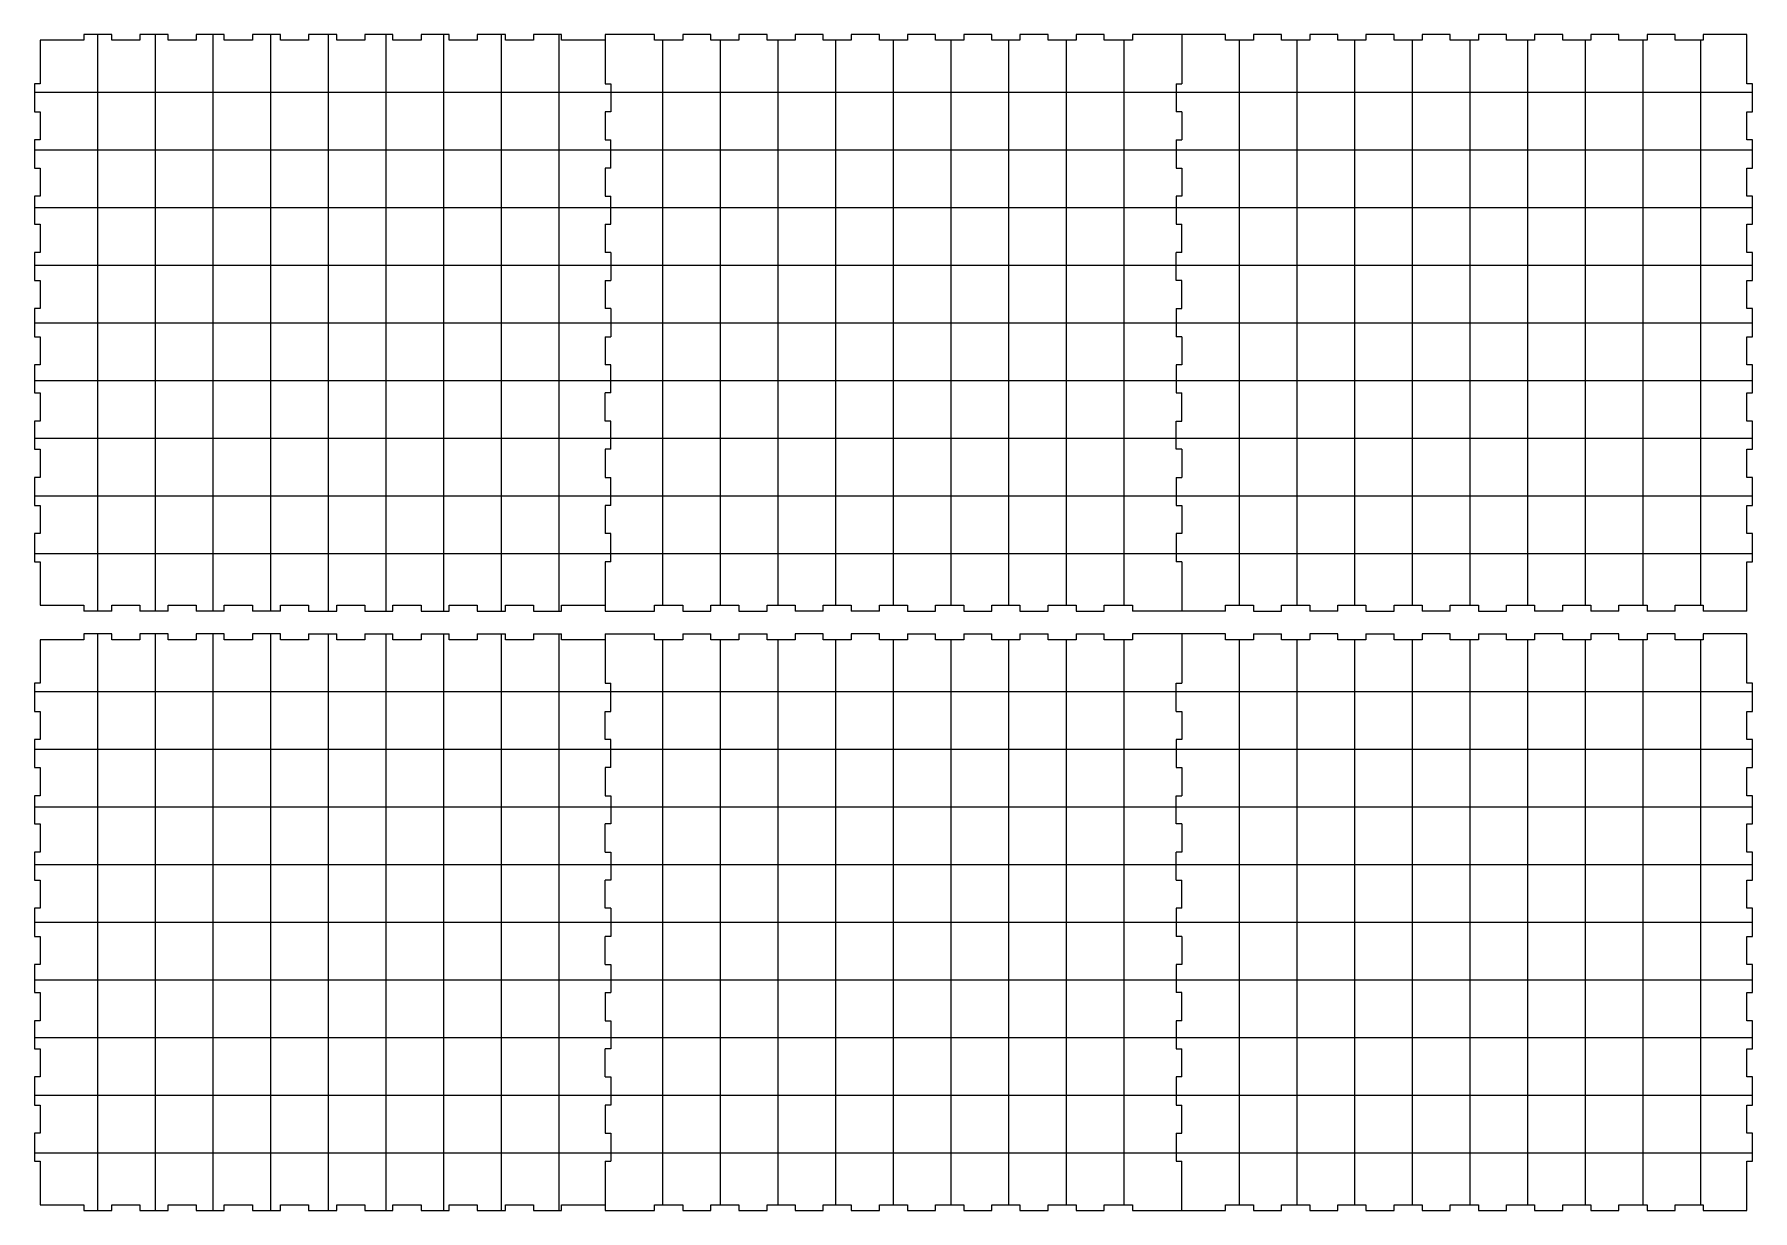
# Model space of a CAD drawing. Header units: millimetres. Extents: x 3108 to 4002, y 1413 to 2024.
import ezdxf

# ---------------------------------------------------------------- set-up
doc = ezdxf.new("R2010")
doc.units = ezdxf.units.MM
for name, color, linetype in [('back_outsideCutPath', 7, 'Continuous'), ('bottom_outsideCutPath', 7, 'Continuous'), ('front_outsideCutPath', 7, 'Continuous'), ('left_outsideCutPath', 7, 'Continuous'), ('right_outsideCutPath', 7, 'Continuous'), ('top_outsideCutPath', 7, 'Continuous')]:
    doc.layers.add(name, color=color, linetype=linetype)

msp = doc.modelspace()

# ---------------------------------------------------------------- linework, layer by layer
at = {"color": 1}
for p, q in [((3141.08, 1724.46), (3141.08, 2024.46)), ((3171.08, 1724.46), (3171.08, 2024.46)), ((3201.08, 1724.46), (3201.08, 2024.46)), ((3231.08, 1724.46), (3231.08, 2024.46)), ((3261.08, 1724.46), (3261.08, 2024.46)), ((3291.08, 1724.46), (3291.08, 2024.46)), ((3321.08, 1724.46), (3321.08, 2024.46)), ((3351.08, 1724.46), (3351.08, 2024.46)), ((3381.08, 1724.46), (3381.08, 2024.46)), ((3435.08, 1727.46), (3435.08, 2021.46)), ((3465.08, 1727.46), (3465.08, 2021.46)), ((3495.08, 1727.46), (3495.08, 2021.46)), ((3525.08, 1727.46), (3525.08, 2021.46)), ((3555.08, 1727.46), (3555.08, 2021.46)), ((3585.08, 1727.46), (3585.08, 2021.46)), ((3615.08, 1727.46), (3615.08, 2021.46)), ((3645.08, 1727.46), (3645.08, 2021.46)), ((3675.08, 1727.46), (3675.08, 2021.46)), ((3735.08, 1727.46), (3735.08, 2021.46)), ((3765.08, 1727.46), (3765.08, 2021.46)), ((3795.08, 1727.46), (3795.08, 2021.46)), ((3825.08, 1727.46), (3825.08, 2021.46)), ((3855.08, 1727.46), (3855.08, 2021.46)), ((3885.08, 1727.46), (3885.08, 2021.46)), ((3915.08, 1727.46), (3915.08, 2021.46)), ((3945.08, 1727.46), (3945.08, 2021.46)), ((3975.08, 1727.46), (3975.08, 2021.46)), ((3108.08, 1994.46), (4002.08, 1994.46)), ((3108.08, 1964.46), (4002.08, 1964.46)), ((3108.08, 1934.46), (4002.08, 1934.46)), ((3108.08, 1904.46), (4002.08, 1904.46)), ((3108.08, 1874.46), (4002.08, 1874.46)), ((3108.08, 1844.46), (4002.08, 1844.46)), ((3108.08, 1814.46), (4002.08, 1814.46)), ((3108.08, 1784.46), (4002.08, 1784.46)), ((3108.08, 1754.46), (4002.08, 1754.46)), ((3141.08, 1412.56), (3141.08, 1712.56)), ((3171.08, 1412.56), (3171.08, 1712.56)), ((3201.08, 1412.56), (3201.08, 1712.56)), ((3231.08, 1412.56), (3231.08, 1712.56)), ((3261.08, 1412.56), (3261.08, 1712.56)), ((3291.08, 1412.56), (3291.08, 1712.56)), ((3321.08, 1412.56), (3321.08, 1712.56)), ((3351.08, 1412.56), (3351.08, 1712.56)), ((3381.08, 1412.56), (3381.08, 1712.56)), ((3435.08, 1415.56), (3435.08, 1709.56)), ((3465.08, 1415.56), (3465.08, 1709.56)), ((3495.08, 1415.56), (3495.08, 1709.56)), ((3525.08, 1415.56), (3525.08, 1709.56)), ((3555.08, 1415.56), (3555.08, 1709.56)), ((3585.08, 1415.56), (3585.08, 1709.56)), ((3615.08, 1415.56), (3615.08, 1709.56)), ((3645.08, 1415.56), (3645.08, 1709.56)), ((3675.08, 1415.56), (3675.08, 1709.56)), ((3735.08, 1415.56), (3735.08, 1709.56)), ((3765.08, 1415.56), (3765.08, 1709.56)), ((3795.08, 1415.56), (3795.08, 1709.56)), ((3825.08, 1415.56), (3825.08, 1709.56)), ((3855.08, 1415.56), (3855.08, 1709.56)), ((3885.08, 1415.56), (3885.08, 1709.56)), ((3915.08, 1415.56), (3915.08, 1709.56)), ((3945.08, 1415.56), (3945.08, 1709.56)), ((3975.08, 1415.56), (3975.08, 1709.56)), ((3108.08, 1682.56), (4002.08, 1682.56)), ((3108.08, 1652.56), (4002.08, 1652.56)), ((3108.08, 1622.56), (4002.08, 1622.56)), ((3108.08, 1592.56), (4002.08, 1592.56)), ((3108.08, 1562.56), (4002.08, 1562.56)), ((3108.08, 1532.56), (4002.08, 1532.56)), ((3108.08, 1502.56), (4002.08, 1502.56)), ((3108.08, 1472.56), (4002.08, 1472.56)), ((3108.08, 1442.56), (4002.08, 1442.56))]:
    msp.add_line(p, q, dxfattribs=at)
at = {"layer": 'back_outsideCutPath'}
for p, q in [((3430.77, 2024.46), (3405.08, 2024.46)), ((3405.08, 2024.46), (3405.08, 1998.77)), ((3430.77, 2021.46), (3430.77, 2024.46)), ((3445.39, 2021.46), (3430.77, 2021.46)), ((3460.02, 2024.46), (3445.39, 2024.46)), ((3445.39, 2024.46), (3445.39, 2021.46)), ((3460.02, 2021.46), (3460.02, 2024.46)), ((3474.64, 2021.46), (3460.02, 2021.46)), ((3489.27, 2024.46), (3474.64, 2024.46)), ((3474.64, 2024.46), (3474.64, 2021.46)), ((3489.27, 2021.46), (3489.27, 2024.46)), ((3503.89, 2021.46), (3489.27, 2021.46)), ((3518.52, 2024.46), (3503.89, 2024.46)), ((3503.89, 2024.46), (3503.89, 2021.46)), ((3518.52, 2021.46), (3518.52, 2024.46)), ((3533.14, 2021.46), (3518.52, 2021.46)), ((3547.77, 2024.46), (3533.14, 2024.46)), ((3533.14, 2024.46), (3533.14, 2021.46)), ((3547.77, 2021.46), (3547.77, 2024.46)), ((3562.39, 2021.46), (3547.77, 2021.46)), ((3577.02, 2024.46), (3562.39, 2024.46)), ((3562.39, 2024.46), (3562.39, 2021.46)), ((3577.02, 2021.46), (3577.02, 2024.46)), ((3591.64, 2021.46), (3577.02, 2021.46)), ((3606.27, 2024.46), (3591.64, 2024.46)), ((3591.64, 2024.46), (3591.64, 2021.46)), ((3606.27, 2021.46), (3606.27, 2024.46)), ((3620.89, 2021.46), (3606.27, 2021.46)), ((3635.52, 2024.46), (3620.89, 2024.46)), ((3620.89, 2024.46), (3620.89, 2021.46)), ((3635.52, 2021.46), (3635.52, 2024.46)), ((3650.14, 2021.46), (3635.52, 2021.46)), ((3664.77, 2024.46), (3650.14, 2024.46)), ((3650.14, 2024.46), (3650.14, 2021.46)), ((3664.77, 2021.46), (3664.77, 2024.46)), ((3679.39, 2021.46), (3664.77, 2021.46)), ((3727.77, 2024.46), (3679.39, 2024.46)), ((3679.39, 2024.46), (3679.39, 2021.46)), ((3405.08, 1998.77), (3408.08, 1998.77)), ((3408.08, 1998.77), (3408.08, 1984.15)), ((3702.08, 1998.77), (3705.08, 1998.77)), ((3408.08, 1984.15), (3405.08, 1984.15)), ((3405.08, 1984.15), (3405.08, 1969.52)), ((3705.08, 1984.15), (3702.08, 1984.15)), ((3405.08, 1969.52), (3408.08, 1969.52)), ((3702.08, 1969.52), (3705.08, 1969.52)), ((3408.08, 1954.9), (3405.08, 1954.9)), ((3405.08, 1954.9), (3405.08, 1940.27)), ((3405.08, 1940.27), (3408.08, 1940.27)), ((3405.08, 1925.65), (3405.08, 1911.02)), ((3705.08, 1911.02), (3705.08, 1925.65)), ((3408.08, 1911.02), (3408.08, 1896.4)), ((3702.08, 1896.4), (3702.08, 1911.02)), ((3405.08, 1896.4), (3405.08, 1881.77)), ((3705.08, 1896.4), (3702.08, 1896.4)), ((3705.08, 1881.77), (3705.08, 1896.4)), ((3408.08, 1881.77), (3408.08, 1867.15)), ((3702.08, 1881.77), (3705.08, 1881.77)), ((3405.08, 1867.15), (3405.08, 1852.52)), ((3705.08, 1867.15), (3702.08, 1867.15)), ((3408.08, 1837.9), (3405.08, 1837.9)), ((3705.08, 1823.27), (3705.08, 1837.9)), ((3702.08, 1808.65), (3702.08, 1823.27)), ((3702.08, 1823.27), (3705.08, 1823.27)), ((3408.08, 1808.65), (3405.08, 1808.65)), ((3405.08, 1808.65), (3405.08, 1794.02)), ((3705.08, 1808.65), (3702.08, 1808.65)), ((3405.08, 1794.02), (3408.08, 1794.02)), ((3702.08, 1794.02), (3705.08, 1794.02)), ((3408.08, 1779.4), (3405.08, 1779.4)), ((3405.08, 1779.4), (3405.08, 1764.77)), ((3408.08, 1750.15), (3405.08, 1750.15)), ((3705.08, 1750.15), (3702.08, 1750.15)), ((3430.77, 1727.46), (3445.39, 1727.46)), ((3460.02, 1727.46), (3474.64, 1727.46)), ((3489.27, 1727.46), (3503.89, 1727.46)), ((3518.52, 1727.46), (3533.14, 1727.46)), ((3547.77, 1727.46), (3562.39, 1727.46)), ((3577.02, 1727.46), (3591.64, 1727.46)), ((3606.27, 1727.46), (3620.89, 1727.46)), ((3635.52, 1727.46), (3650.14, 1727.46)), ((3664.77, 1727.46), (3679.39, 1727.46)), ((3405.08, 1724.46), (3430.77, 1724.46)), ((3445.39, 1724.46), (3460.02, 1724.46)), ((3474.64, 1724.46), (3489.27, 1724.46)), ((3562.39, 1724.46), (3577.02, 1724.46)), ((3591.64, 1724.46), (3606.27, 1724.46)), ((3620.89, 1724.46), (3635.52, 1724.46)), ((3650.14, 1724.46), (3664.77, 1724.46)), ((3405.08, 1712.56), (3430.77, 1712.56)), ((3445.39, 1712.56), (3460.02, 1712.56)), ((3474.64, 1712.56), (3489.27, 1712.56)), ((3562.39, 1712.56), (3577.02, 1712.56)), ((3591.64, 1712.56), (3606.27, 1712.56)), ((3620.89, 1712.56), (3635.52, 1712.56)), ((3650.14, 1712.56), (3664.77, 1712.56))]:
    msp.add_line(p, q, dxfattribs=at)
at = {"layer": 'bottom_outsideCutPath'}
for p, q in [((3133.77, 2021.46), (3111.08, 2021.46)), ((3111.08, 2021.46), (3111.08, 1998.77)), ((3148.39, 2024.46), (3133.77, 2024.46)), ((3133.77, 2024.46), (3133.77, 2021.46)), ((3148.39, 2021.46), (3148.39, 2024.46)), ((3163.02, 2021.46), (3148.39, 2021.46)), ((3177.64, 2024.46), (3163.02, 2024.46)), ((3163.02, 2024.46), (3163.02, 2021.46)), ((3177.64, 2021.46), (3177.64, 2024.46)), ((3192.27, 2021.46), (3177.64, 2021.46)), ((3206.89, 2024.46), (3192.27, 2024.46)), ((3192.27, 2024.46), (3192.27, 2021.46)), ((3206.89, 2021.46), (3206.89, 2024.46)), ((3221.52, 2021.46), (3206.89, 2021.46)), ((3236.14, 2024.46), (3221.52, 2024.46)), ((3221.52, 2024.46), (3221.52, 2021.46)), ((3236.14, 2021.46), (3236.14, 2024.46)), ((3250.77, 2021.46), (3236.14, 2021.46)), ((3265.39, 2024.46), (3250.77, 2024.46)), ((3250.77, 2024.46), (3250.77, 2021.46)), ((3265.39, 2021.46), (3265.39, 2024.46)), ((3280.02, 2021.46), (3265.39, 2021.46)), ((3294.64, 2024.46), (3280.02, 2024.46)), ((3280.02, 2024.46), (3280.02, 2021.46)), ((3294.64, 2021.46), (3294.64, 2024.46)), ((3309.27, 2021.46), (3294.64, 2021.46)), ((3323.89, 2024.46), (3309.27, 2024.46)), ((3309.27, 2024.46), (3309.27, 2021.46)), ((3323.89, 2021.46), (3323.89, 2024.46)), ((3338.52, 2021.46), (3323.89, 2021.46)), ((3353.14, 2024.46), (3338.52, 2024.46)), ((3338.52, 2024.46), (3338.52, 2021.46)), ((3353.14, 2021.46), (3353.14, 2024.46)), ((3367.77, 2021.46), (3353.14, 2021.46)), ((3382.39, 2024.46), (3367.77, 2024.46)), ((3367.77, 2024.46), (3367.77, 2021.46)), ((3382.39, 2021.46), (3382.39, 2024.46)), ((3405.08, 2021.46), (3382.39, 2021.46)), ((3111.08, 1998.77), (3108.08, 1998.77)), ((3108.08, 1998.77), (3108.08, 1984.15)), ((3108.08, 1984.15), (3111.08, 1984.15)), ((3111.08, 1984.15), (3111.08, 1969.52)), ((3111.08, 1969.52), (3108.08, 1969.52)), ((3108.08, 1969.52), (3108.08, 1954.9)), ((3408.08, 1954.9), (3408.08, 1969.52)), ((3108.08, 1954.9), (3111.08, 1954.9)), ((3111.08, 1954.9), (3111.08, 1940.27)), ((3111.08, 1940.27), (3108.08, 1940.27)), ((3108.08, 1940.27), (3108.08, 1925.65)), ((3408.08, 1925.65), (3408.08, 1940.27)), ((3108.08, 1925.65), (3111.08, 1925.65)), ((3111.08, 1925.65), (3111.08, 1911.02)), ((3405.08, 1925.65), (3408.08, 1925.65)), ((3111.08, 1911.02), (3108.08, 1911.02)), ((3108.08, 1911.02), (3108.08, 1896.4)), ((3408.08, 1911.02), (3405.08, 1911.02)), ((3108.08, 1896.4), (3111.08, 1896.4)), ((3111.08, 1896.4), (3111.08, 1881.77)), ((3405.08, 1896.4), (3408.08, 1896.4)), ((3111.08, 1881.77), (3108.08, 1881.77)), ((3108.08, 1881.77), (3108.08, 1867.15)), ((3408.08, 1881.77), (3405.08, 1881.77)), ((3108.08, 1867.15), (3111.08, 1867.15)), ((3111.08, 1867.15), (3111.08, 1852.52)), ((3405.08, 1867.15), (3408.08, 1867.15)), ((3111.08, 1852.52), (3108.08, 1852.52)), ((3108.08, 1852.52), (3108.08, 1837.9)), ((3408.08, 1852.52), (3405.08, 1852.52)), ((3408.08, 1837.9), (3408.08, 1852.52)), ((3108.08, 1837.9), (3111.08, 1837.9)), ((3111.08, 1837.9), (3111.08, 1823.27)), ((3405.08, 1823.27), (3405.08, 1837.9)), ((3111.08, 1823.27), (3108.08, 1823.27)), ((3108.08, 1823.27), (3108.08, 1808.65)), ((3408.08, 1823.27), (3405.08, 1823.27)), ((3408.08, 1808.65), (3408.08, 1823.27)), ((3108.08, 1808.65), (3111.08, 1808.65)), ((3111.08, 1808.65), (3111.08, 1794.02)), ((3111.08, 1794.02), (3108.08, 1794.02)), ((3108.08, 1794.02), (3108.08, 1779.4)), ((3408.08, 1779.4), (3408.08, 1794.02)), ((3108.08, 1779.4), (3111.08, 1779.4)), ((3111.08, 1779.4), (3111.08, 1764.77)), ((3111.08, 1764.77), (3108.08, 1764.77)), ((3108.08, 1764.77), (3108.08, 1750.15)), ((3408.08, 1764.77), (3405.08, 1764.77)), ((3408.08, 1750.15), (3408.08, 1764.77)), ((3108.08, 1750.15), (3111.08, 1750.15)), ((3111.08, 1750.15), (3111.08, 1727.46)), ((3111.08, 1727.46), (3133.77, 1727.46)), ((3148.39, 1727.46), (3163.02, 1727.46)), ((3177.64, 1727.46), (3192.27, 1727.46)), ((3206.89, 1727.46), (3221.52, 1727.46)), ((3236.14, 1727.46), (3250.77, 1727.46)), ((3265.39, 1727.46), (3280.02, 1727.46)), ((3294.64, 1727.46), (3309.27, 1727.46)), ((3323.89, 1727.46), (3338.52, 1727.46)), ((3353.14, 1727.46), (3367.77, 1727.46)), ((3382.39, 1727.46), (3405.08, 1727.46)), ((3250.77, 1724.46), (3265.39, 1724.46)), ((3280.02, 1724.46), (3294.64, 1724.46)), ((3309.27, 1724.46), (3323.89, 1724.46)), ((3338.52, 1724.46), (3353.14, 1724.46)), ((3367.77, 1724.46), (3382.39, 1724.46)), ((3250.77, 1712.56), (3265.39, 1712.56)), ((3280.02, 1712.56), (3294.64, 1712.56)), ((3309.27, 1712.56), (3323.89, 1712.56)), ((3338.52, 1712.56), (3353.14, 1712.56)), ((3367.77, 1712.56), (3382.39, 1712.56))]:
    msp.add_line(p, q, dxfattribs=at)
at = {"layer": 'front_outsideCutPath'}
for p, q in [((3405.08, 1750.15), (3405.08, 1724.46)), ((3430.77, 1724.46), (3430.77, 1727.46)), ((3445.39, 1727.46), (3445.39, 1724.46)), ((3460.02, 1724.46), (3460.02, 1727.46)), ((3474.64, 1727.46), (3474.64, 1724.46)), ((3489.27, 1724.46), (3489.27, 1727.46)), ((3503.89, 1727.46), (3503.89, 1724.46)), ((3518.52, 1724.46), (3518.52, 1727.46)), ((3533.14, 1727.46), (3533.14, 1724.46)), ((3547.77, 1724.46), (3547.77, 1727.46)), ((3562.39, 1727.46), (3562.39, 1724.46)), ((3577.02, 1724.46), (3577.02, 1727.46)), ((3591.64, 1727.46), (3591.64, 1724.46)), ((3606.27, 1724.46), (3606.27, 1727.46)), ((3620.89, 1727.46), (3620.89, 1724.46)), ((3635.52, 1724.46), (3635.52, 1727.46)), ((3650.14, 1727.46), (3650.14, 1724.46)), ((3664.77, 1724.46), (3664.77, 1727.46)), ((3679.39, 1727.46), (3679.39, 1724.46)), ((3518.52, 1724.46), (3503.89, 1724.46)), ((3547.77, 1724.46), (3533.14, 1724.46)), ((3727.77, 1724.46), (3679.39, 1724.46)), ((3405.08, 1712.56), (3405.08, 1686.87)), ((3430.77, 1709.56), (3430.77, 1712.56)), ((3445.39, 1709.56), (3430.77, 1709.56)), ((3445.39, 1712.56), (3445.39, 1709.56)), ((3460.02, 1709.56), (3460.02, 1712.56)), ((3474.64, 1709.56), (3460.02, 1709.56)), ((3474.64, 1712.56), (3474.64, 1709.56)), ((3489.27, 1709.56), (3489.27, 1712.56)), ((3503.89, 1709.56), (3489.27, 1709.56)), ((3518.52, 1712.56), (3503.89, 1712.56)), ((3503.89, 1712.56), (3503.89, 1709.56)), ((3518.52, 1709.56), (3518.52, 1712.56)), ((3533.14, 1709.56), (3518.52, 1709.56)), ((3547.77, 1712.56), (3533.14, 1712.56)), ((3533.14, 1712.56), (3533.14, 1709.56)), ((3547.77, 1709.56), (3547.77, 1712.56)), ((3562.39, 1709.56), (3547.77, 1709.56)), ((3562.39, 1712.56), (3562.39, 1709.56)), ((3577.02, 1709.56), (3577.02, 1712.56)), ((3591.64, 1709.56), (3577.02, 1709.56)), ((3591.64, 1712.56), (3591.64, 1709.56)), ((3606.27, 1709.56), (3606.27, 1712.56)), ((3620.89, 1709.56), (3606.27, 1709.56)), ((3620.89, 1712.56), (3620.89, 1709.56)), ((3635.52, 1709.56), (3635.52, 1712.56)), ((3650.14, 1709.56), (3635.52, 1709.56)), ((3650.14, 1712.56), (3650.14, 1709.56)), ((3664.77, 1709.56), (3664.77, 1712.56)), ((3679.39, 1709.56), (3664.77, 1709.56)), ((3727.77, 1712.56), (3679.39, 1712.56)), ((3679.39, 1712.56), (3679.39, 1709.56)), ((3405.08, 1686.87), (3408.08, 1686.87)), ((3702.08, 1672.25), (3702.08, 1686.87)), ((3702.08, 1686.87), (3705.08, 1686.87)), ((3408.08, 1643), (3405.08, 1643)), ((3405.08, 1643), (3405.08, 1628.37)), ((3405.08, 1628.37), (3408.08, 1628.37)), ((3408.08, 1628.37), (3408.08, 1613.75)), ((3702.08, 1613.75), (3702.08, 1628.37)), ((3702.08, 1628.37), (3705.08, 1628.37)), ((3408.08, 1613.75), (3405.08, 1613.75)), ((3705.08, 1613.75), (3702.08, 1613.75)), ((3405.08, 1599.12), (3408.08, 1599.12)), ((3408.08, 1599.12), (3408.08, 1584.5)), ((3702.08, 1584.5), (3702.08, 1599.12)), ((3408.08, 1584.5), (3405.08, 1584.5)), ((3705.08, 1569.87), (3705.08, 1584.5)), ((3408.08, 1569.87), (3408.08, 1555.25)), ((3408.08, 1555.25), (3405.08, 1555.25)), ((3705.08, 1555.25), (3702.08, 1555.25)), ((3405.08, 1540.62), (3408.08, 1540.62)), ((3408.08, 1540.62), (3408.08, 1526)), ((3405.08, 1526), (3405.08, 1511.37)), ((3705.08, 1526), (3702.08, 1526)), ((3705.08, 1511.37), (3705.08, 1526)), ((3405.08, 1511.37), (3408.08, 1511.37)), ((3408.08, 1511.37), (3408.08, 1496.75)), ((3408.08, 1496.75), (3405.08, 1496.75)), ((3705.08, 1482.12), (3705.08, 1496.75)), ((3405.08, 1482.12), (3408.08, 1482.12)), ((3408.08, 1482.12), (3408.08, 1467.5)), ((3408.08, 1467.5), (3405.08, 1467.5)), ((3405.08, 1467.5), (3405.08, 1452.87)), ((3705.08, 1452.87), (3705.08, 1467.5)), ((3405.08, 1452.87), (3408.08, 1452.87)), ((3408.08, 1452.87), (3408.08, 1438.25)), ((3702.08, 1452.87), (3705.08, 1452.87)), ((3405.08, 1438.25), (3405.08, 1412.56)), ((3705.08, 1412.56), (3705.08, 1438.25)), ((3405.08, 1412.56), (3430.77, 1412.56)), ((3430.77, 1412.56), (3430.77, 1415.56)), ((3430.77, 1415.56), (3445.39, 1415.56)), ((3445.39, 1415.56), (3445.39, 1412.56)), ((3445.39, 1412.56), (3460.02, 1412.56)), ((3460.02, 1412.56), (3460.02, 1415.56)), ((3460.02, 1415.56), (3474.64, 1415.56)), ((3474.64, 1415.56), (3474.64, 1412.56)), ((3474.64, 1412.56), (3489.27, 1412.56)), ((3489.27, 1412.56), (3489.27, 1415.56)), ((3489.27, 1415.56), (3503.89, 1415.56)), ((3503.89, 1415.56), (3503.89, 1412.56)), ((3503.89, 1412.56), (3518.52, 1412.56)), ((3518.52, 1412.56), (3518.52, 1415.56)), ((3518.52, 1415.56), (3533.14, 1415.56)), ((3533.14, 1415.56), (3533.14, 1412.56)), ((3533.14, 1412.56), (3547.77, 1412.56)), ((3547.77, 1412.56), (3547.77, 1415.56)), ((3547.77, 1415.56), (3562.39, 1415.56)), ((3562.39, 1415.56), (3562.39, 1412.56)), ((3562.39, 1412.56), (3577.02, 1412.56)), ((3577.02, 1412.56), (3577.02, 1415.56)), ((3577.02, 1415.56), (3591.64, 1415.56)), ((3591.64, 1415.56), (3591.64, 1412.56)), ((3591.64, 1412.56), (3606.27, 1412.56)), ((3606.27, 1412.56), (3606.27, 1415.56)), ((3606.27, 1415.56), (3620.89, 1415.56)), ((3620.89, 1415.56), (3620.89, 1412.56)), ((3620.89, 1412.56), (3635.52, 1412.56)), ((3635.52, 1412.56), (3635.52, 1415.56)), ((3635.52, 1415.56), (3650.14, 1415.56)), ((3650.14, 1415.56), (3650.14, 1412.56)), ((3650.14, 1412.56), (3664.77, 1412.56)), ((3664.77, 1412.56), (3664.77, 1415.56)), ((3664.77, 1415.56), (3679.39, 1415.56)), ((3679.39, 1415.56), (3679.39, 1412.56)), ((3679.39, 1412.56), (3727.77, 1412.56))]:
    msp.add_line(p, q, dxfattribs=at)
at = {"layer": 'left_outsideCutPath'}
for p, q in [((3705.08, 1750.15), (3705.08, 1724.46)), ((3999.08, 1724.46), (3999.08, 1750.15)), ((3727.77, 1724.46), (3727.77, 1727.46)), ((3742.39, 1727.46), (3742.39, 1724.46)), ((3757.02, 1724.46), (3757.02, 1727.46)), ((3771.64, 1727.46), (3771.64, 1724.46)), ((3786.27, 1724.46), (3786.27, 1727.46)), ((3800.89, 1727.46), (3800.89, 1724.46)), ((3815.52, 1724.46), (3815.52, 1727.46)), ((3830.14, 1727.46), (3830.14, 1724.46)), ((3844.77, 1724.46), (3844.77, 1727.46)), ((3859.39, 1727.46), (3859.39, 1724.46)), ((3874.02, 1724.46), (3874.02, 1727.46)), ((3888.64, 1727.46), (3888.64, 1724.46)), ((3903.27, 1724.46), (3903.27, 1727.46)), ((3917.89, 1727.46), (3917.89, 1724.46)), ((3932.52, 1724.46), (3932.52, 1727.46)), ((3947.14, 1727.46), (3947.14, 1724.46)), ((3961.77, 1724.46), (3961.77, 1727.46)), ((3976.39, 1727.46), (3976.39, 1724.46)), ((3786.27, 1724.46), (3771.64, 1724.46)), ((3844.77, 1724.46), (3830.14, 1724.46)), ((3903.27, 1724.46), (3888.64, 1724.46)), ((3932.52, 1724.46), (3917.89, 1724.46)), ((3961.77, 1724.46), (3947.14, 1724.46)), ((3999.08, 1724.46), (3976.39, 1724.46)), ((3705.08, 1712.56), (3705.08, 1686.87)), ((3727.77, 1709.56), (3727.77, 1712.56)), ((3742.39, 1709.56), (3727.77, 1709.56)), ((3742.39, 1712.56), (3742.39, 1709.56)), ((3757.02, 1709.56), (3757.02, 1712.56)), ((3771.64, 1709.56), (3757.02, 1709.56)), ((3786.27, 1712.56), (3771.64, 1712.56)), ((3771.64, 1712.56), (3771.64, 1709.56)), ((3786.27, 1709.56), (3786.27, 1712.56)), ((3800.89, 1709.56), (3786.27, 1709.56)), ((3800.89, 1712.56), (3800.89, 1709.56)), ((3815.52, 1709.56), (3815.52, 1712.56)), ((3830.14, 1709.56), (3815.52, 1709.56)), ((3844.77, 1712.56), (3830.14, 1712.56)), ((3830.14, 1712.56), (3830.14, 1709.56)), ((3844.77, 1709.56), (3844.77, 1712.56)), ((3859.39, 1709.56), (3844.77, 1709.56)), ((3859.39, 1712.56), (3859.39, 1709.56)), ((3874.02, 1709.56), (3874.02, 1712.56)), ((3888.64, 1709.56), (3874.02, 1709.56)), ((3903.27, 1712.56), (3888.64, 1712.56)), ((3888.64, 1712.56), (3888.64, 1709.56)), ((3903.27, 1709.56), (3903.27, 1712.56)), ((3917.89, 1709.56), (3903.27, 1709.56)), ((3932.52, 1712.56), (3917.89, 1712.56)), ((3917.89, 1712.56), (3917.89, 1709.56)), ((3932.52, 1709.56), (3932.52, 1712.56)), ((3947.14, 1709.56), (3932.52, 1709.56)), ((3961.77, 1712.56), (3947.14, 1712.56)), ((3947.14, 1712.56), (3947.14, 1709.56)), ((3961.77, 1709.56), (3961.77, 1712.56)), ((3976.39, 1709.56), (3961.77, 1709.56)), ((3999.08, 1712.56), (3976.39, 1712.56)), ((3976.39, 1712.56), (3976.39, 1709.56)), ((3999.08, 1686.87), (3999.08, 1712.56)), ((4002.08, 1686.87), (3999.08, 1686.87)), ((4002.08, 1672.25), (4002.08, 1686.87)), ((3702.08, 1672.25), (3705.08, 1672.25)), ((3705.08, 1672.25), (3705.08, 1657.62)), ((3999.08, 1657.62), (3999.08, 1672.25)), ((3999.08, 1672.25), (4002.08, 1672.25)), ((3705.08, 1657.62), (3702.08, 1657.62)), ((3702.08, 1657.62), (3702.08, 1643)), ((4002.08, 1657.62), (3999.08, 1657.62)), ((4002.08, 1643), (4002.08, 1657.62)), ((3702.08, 1643), (3705.08, 1643)), ((3705.08, 1643), (3705.08, 1628.37)), ((3999.08, 1628.37), (3999.08, 1643)), ((3999.08, 1643), (4002.08, 1643)), ((4002.08, 1628.37), (3999.08, 1628.37)), ((4002.08, 1613.75), (4002.08, 1628.37)), ((3705.08, 1613.75), (3705.08, 1599.12)), ((3999.08, 1599.12), (3999.08, 1613.75)), ((3999.08, 1613.75), (4002.08, 1613.75)), ((3705.08, 1599.12), (3702.08, 1599.12)), ((4002.08, 1599.12), (3999.08, 1599.12)), ((4002.08, 1584.5), (4002.08, 1599.12)), ((3702.08, 1584.5), (3705.08, 1584.5)), ((3999.08, 1569.87), (3999.08, 1584.5)), ((3999.08, 1584.5), (4002.08, 1584.5)), ((3705.08, 1569.87), (3702.08, 1569.87)), ((3702.08, 1569.87), (3702.08, 1555.25)), ((4002.08, 1569.87), (3999.08, 1569.87)), ((4002.08, 1555.25), (4002.08, 1569.87)), ((3705.08, 1555.25), (3705.08, 1540.62)), ((3999.08, 1540.62), (3999.08, 1555.25)), ((3999.08, 1555.25), (4002.08, 1555.25)), ((3705.08, 1540.62), (3702.08, 1540.62)), ((3702.08, 1540.62), (3702.08, 1526)), ((4002.08, 1540.62), (3999.08, 1540.62)), ((4002.08, 1526), (4002.08, 1540.62)), ((3999.08, 1511.37), (3999.08, 1526)), ((3999.08, 1526), (4002.08, 1526)), ((3705.08, 1511.37), (3702.08, 1511.37)), ((3702.08, 1511.37), (3702.08, 1496.75)), ((4002.08, 1511.37), (3999.08, 1511.37)), ((4002.08, 1496.75), (4002.08, 1511.37)), ((3702.08, 1496.75), (3705.08, 1496.75)), ((3999.08, 1482.12), (3999.08, 1496.75)), ((3999.08, 1496.75), (4002.08, 1496.75)), ((3705.08, 1482.12), (3702.08, 1482.12)), ((3702.08, 1482.12), (3702.08, 1467.5)), ((4002.08, 1482.12), (3999.08, 1482.12)), ((4002.08, 1467.5), (4002.08, 1482.12)), ((3702.08, 1467.5), (3705.08, 1467.5)), ((3999.08, 1452.87), (3999.08, 1467.5)), ((3999.08, 1467.5), (4002.08, 1467.5)), ((3702.08, 1452.87), (3702.08, 1438.25)), ((4002.08, 1452.87), (3999.08, 1452.87)), ((4002.08, 1438.25), (4002.08, 1452.87)), ((3702.08, 1438.25), (3705.08, 1438.25)), ((3999.08, 1412.56), (3999.08, 1438.25)), ((3999.08, 1438.25), (4002.08, 1438.25)), ((3727.77, 1412.56), (3727.77, 1415.56)), ((3727.77, 1415.56), (3742.39, 1415.56)), ((3742.39, 1415.56), (3742.39, 1412.56)), ((3742.39, 1412.56), (3757.02, 1412.56)), ((3757.02, 1412.56), (3757.02, 1415.56)), ((3757.02, 1415.56), (3771.64, 1415.56)), ((3771.64, 1415.56), (3771.64, 1412.56)), ((3771.64, 1412.56), (3786.27, 1412.56)), ((3786.27, 1412.56), (3786.27, 1415.56)), ((3786.27, 1415.56), (3800.89, 1415.56)), ((3800.89, 1415.56), (3800.89, 1412.56)), ((3800.89, 1412.56), (3815.52, 1412.56)), ((3815.52, 1412.56), (3815.52, 1415.56)), ((3815.52, 1415.56), (3830.14, 1415.56)), ((3830.14, 1415.56), (3830.14, 1412.56)), ((3830.14, 1412.56), (3844.77, 1412.56)), ((3844.77, 1412.56), (3844.77, 1415.56)), ((3844.77, 1415.56), (3859.39, 1415.56)), ((3859.39, 1415.56), (3859.39, 1412.56)), ((3859.39, 1412.56), (3874.02, 1412.56)), ((3874.02, 1412.56), (3874.02, 1415.56)), ((3874.02, 1415.56), (3888.64, 1415.56)), ((3888.64, 1415.56), (3888.64, 1412.56)), ((3888.64, 1412.56), (3903.27, 1412.56)), ((3903.27, 1412.56), (3903.27, 1415.56)), ((3903.27, 1415.56), (3917.89, 1415.56)), ((3917.89, 1415.56), (3917.89, 1412.56)), ((3917.89, 1412.56), (3932.52, 1412.56)), ((3932.52, 1412.56), (3932.52, 1415.56)), ((3932.52, 1415.56), (3947.14, 1415.56)), ((3947.14, 1415.56), (3947.14, 1412.56)), ((3947.14, 1412.56), (3961.77, 1412.56)), ((3961.77, 1412.56), (3961.77, 1415.56)), ((3961.77, 1415.56), (3976.39, 1415.56)), ((3976.39, 1415.56), (3976.39, 1412.56)), ((3976.39, 1412.56), (3999.08, 1412.56))]:
    msp.add_line(p, q, dxfattribs=at)
at = {"layer": 'right_outsideCutPath'}
for p, q in [((3705.08, 2024.46), (3705.08, 1998.77)), ((3727.77, 2021.46), (3727.77, 2024.46)), ((3742.39, 2021.46), (3727.77, 2021.46)), ((3757.02, 2024.46), (3742.39, 2024.46)), ((3742.39, 2024.46), (3742.39, 2021.46)), ((3757.02, 2021.46), (3757.02, 2024.46)), ((3771.64, 2021.46), (3757.02, 2021.46)), ((3786.27, 2024.46), (3771.64, 2024.46)), ((3771.64, 2024.46), (3771.64, 2021.46)), ((3786.27, 2021.46), (3786.27, 2024.46)), ((3800.89, 2021.46), (3786.27, 2021.46)), ((3815.52, 2024.46), (3800.89, 2024.46)), ((3800.89, 2024.46), (3800.89, 2021.46)), ((3815.52, 2021.46), (3815.52, 2024.46)), ((3830.14, 2021.46), (3815.52, 2021.46)), ((3844.77, 2024.46), (3830.14, 2024.46)), ((3830.14, 2024.46), (3830.14, 2021.46)), ((3844.77, 2021.46), (3844.77, 2024.46)), ((3859.39, 2021.46), (3844.77, 2021.46)), ((3874.02, 2024.46), (3859.39, 2024.46)), ((3859.39, 2024.46), (3859.39, 2021.46)), ((3874.02, 2021.46), (3874.02, 2024.46)), ((3888.64, 2021.46), (3874.02, 2021.46)), ((3903.27, 2024.46), (3888.64, 2024.46)), ((3888.64, 2024.46), (3888.64, 2021.46)), ((3903.27, 2021.46), (3903.27, 2024.46)), ((3917.89, 2021.46), (3903.27, 2021.46)), ((3932.52, 2024.46), (3917.89, 2024.46)), ((3917.89, 2024.46), (3917.89, 2021.46)), ((3932.52, 2021.46), (3932.52, 2024.46)), ((3947.14, 2021.46), (3932.52, 2021.46)), ((3961.77, 2024.46), (3947.14, 2024.46)), ((3947.14, 2024.46), (3947.14, 2021.46)), ((3961.77, 2021.46), (3961.77, 2024.46)), ((3976.39, 2021.46), (3961.77, 2021.46)), ((3999.08, 2024.46), (3976.39, 2024.46)), ((3976.39, 2024.46), (3976.39, 2021.46)), ((3999.08, 1998.77), (3999.08, 2024.46)), ((3702.08, 1998.77), (3702.08, 1984.15)), ((4002.08, 1998.77), (3999.08, 1998.77)), ((4002.08, 1984.15), (4002.08, 1998.77)), ((3705.08, 1984.15), (3705.08, 1969.52)), ((3999.08, 1969.52), (3999.08, 1984.15)), ((3999.08, 1984.15), (4002.08, 1984.15)), ((3702.08, 1969.52), (3702.08, 1954.9)), ((4002.08, 1969.52), (3999.08, 1969.52)), ((4002.08, 1954.9), (4002.08, 1969.52)), ((3702.08, 1954.9), (3705.08, 1954.9)), ((3705.08, 1954.9), (3705.08, 1940.27)), ((3999.08, 1940.27), (3999.08, 1954.9)), ((3999.08, 1954.9), (4002.08, 1954.9)), ((3705.08, 1940.27), (3702.08, 1940.27)), ((3702.08, 1940.27), (3702.08, 1925.65)), ((4002.08, 1940.27), (3999.08, 1940.27)), ((4002.08, 1925.65), (4002.08, 1940.27)), ((3702.08, 1925.65), (3705.08, 1925.65)), ((3999.08, 1911.02), (3999.08, 1925.65)), ((3999.08, 1925.65), (4002.08, 1925.65)), ((3705.08, 1911.02), (3702.08, 1911.02)), ((4002.08, 1911.02), (3999.08, 1911.02)), ((4002.08, 1896.4), (4002.08, 1911.02)), ((3999.08, 1881.77), (3999.08, 1896.4)), ((3999.08, 1896.4), (4002.08, 1896.4)), ((3702.08, 1881.77), (3702.08, 1867.15)), ((4002.08, 1881.77), (3999.08, 1881.77)), ((4002.08, 1867.15), (4002.08, 1881.77)), ((3705.08, 1867.15), (3705.08, 1852.52)), ((3999.08, 1852.52), (3999.08, 1867.15)), ((3999.08, 1867.15), (4002.08, 1867.15)), ((3705.08, 1852.52), (3702.08, 1852.52)), ((3702.08, 1852.52), (3702.08, 1837.9)), ((4002.08, 1852.52), (3999.08, 1852.52)), ((4002.08, 1837.9), (4002.08, 1852.52)), ((3702.08, 1837.9), (3705.08, 1837.9)), ((3999.08, 1823.27), (3999.08, 1837.9)), ((3999.08, 1837.9), (4002.08, 1837.9)), ((4002.08, 1823.27), (3999.08, 1823.27)), ((4002.08, 1808.65), (4002.08, 1823.27)), ((3705.08, 1808.65), (3705.08, 1794.02)), ((3999.08, 1794.02), (3999.08, 1808.65)), ((3999.08, 1808.65), (4002.08, 1808.65)), ((3702.08, 1794.02), (3702.08, 1779.4)), ((4002.08, 1794.02), (3999.08, 1794.02)), ((4002.08, 1779.4), (4002.08, 1794.02)), ((3702.08, 1779.4), (3705.08, 1779.4)), ((3705.08, 1779.4), (3705.08, 1764.77)), ((3999.08, 1764.77), (3999.08, 1779.4)), ((3999.08, 1779.4), (4002.08, 1779.4)), ((3705.08, 1764.77), (3702.08, 1764.77)), ((3702.08, 1764.77), (3702.08, 1750.15)), ((4002.08, 1764.77), (3999.08, 1764.77)), ((4002.08, 1750.15), (4002.08, 1764.77)), ((3999.08, 1750.15), (4002.08, 1750.15)), ((3727.77, 1727.46), (3742.39, 1727.46)), ((3757.02, 1727.46), (3771.64, 1727.46)), ((3786.27, 1727.46), (3800.89, 1727.46)), ((3815.52, 1727.46), (3830.14, 1727.46)), ((3844.77, 1727.46), (3859.39, 1727.46)), ((3874.02, 1727.46), (3888.64, 1727.46)), ((3903.27, 1727.46), (3917.89, 1727.46)), ((3932.52, 1727.46), (3947.14, 1727.46)), ((3961.77, 1727.46), (3976.39, 1727.46)), ((3742.39, 1724.46), (3757.02, 1724.46)), ((3800.89, 1724.46), (3815.52, 1724.46)), ((3859.39, 1724.46), (3874.02, 1724.46)), ((3742.39, 1712.56), (3757.02, 1712.56)), ((3800.89, 1712.56), (3815.52, 1712.56)), ((3859.39, 1712.56), (3874.02, 1712.56))]:
    msp.add_line(p, q, dxfattribs=at)
at = {"layer": 'top_outsideCutPath'}
for p, q in [((3133.77, 1727.46), (3133.77, 1724.46)), ((3148.39, 1724.46), (3148.39, 1727.46)), ((3163.02, 1727.46), (3163.02, 1724.46)), ((3177.64, 1724.46), (3177.64, 1727.46)), ((3192.27, 1727.46), (3192.27, 1724.46)), ((3206.89, 1724.46), (3206.89, 1727.46)), ((3221.52, 1727.46), (3221.52, 1724.46)), ((3236.14, 1724.46), (3236.14, 1727.46)), ((3250.77, 1727.46), (3250.77, 1724.46)), ((3265.39, 1724.46), (3265.39, 1727.46)), ((3280.02, 1727.46), (3280.02, 1724.46)), ((3294.64, 1724.46), (3294.64, 1727.46)), ((3309.27, 1727.46), (3309.27, 1724.46)), ((3323.89, 1724.46), (3323.89, 1727.46)), ((3338.52, 1727.46), (3338.52, 1724.46)), ((3353.14, 1724.46), (3353.14, 1727.46)), ((3367.77, 1727.46), (3367.77, 1724.46)), ((3382.39, 1724.46), (3382.39, 1727.46)), ((3148.39, 1724.46), (3133.77, 1724.46)), ((3177.64, 1724.46), (3163.02, 1724.46)), ((3206.89, 1724.46), (3192.27, 1724.46)), ((3236.14, 1724.46), (3221.52, 1724.46)), ((3133.77, 1709.56), (3111.08, 1709.56)), ((3111.08, 1709.56), (3111.08, 1686.87)), ((3148.39, 1712.56), (3133.77, 1712.56)), ((3133.77, 1712.56), (3133.77, 1709.56)), ((3148.39, 1709.56), (3148.39, 1712.56)), ((3163.02, 1709.56), (3148.39, 1709.56)), ((3177.64, 1712.56), (3163.02, 1712.56)), ((3163.02, 1712.56), (3163.02, 1709.56)), ((3177.64, 1709.56), (3177.64, 1712.56)), ((3192.27, 1709.56), (3177.64, 1709.56)), ((3206.89, 1712.56), (3192.27, 1712.56)), ((3192.27, 1712.56), (3192.27, 1709.56)), ((3206.89, 1709.56), (3206.89, 1712.56)), ((3221.52, 1709.56), (3206.89, 1709.56)), ((3236.14, 1712.56), (3221.52, 1712.56)), ((3221.52, 1712.56), (3221.52, 1709.56)), ((3236.14, 1709.56), (3236.14, 1712.56)), ((3250.77, 1709.56), (3236.14, 1709.56)), ((3250.77, 1712.56), (3250.77, 1709.56)), ((3265.39, 1709.56), (3265.39, 1712.56)), ((3280.02, 1709.56), (3265.39, 1709.56)), ((3280.02, 1712.56), (3280.02, 1709.56)), ((3294.64, 1709.56), (3294.64, 1712.56)), ((3309.27, 1709.56), (3294.64, 1709.56)), ((3309.27, 1712.56), (3309.27, 1709.56)), ((3323.89, 1709.56), (3323.89, 1712.56)), ((3338.52, 1709.56), (3323.89, 1709.56)), ((3338.52, 1712.56), (3338.52, 1709.56)), ((3353.14, 1709.56), (3353.14, 1712.56)), ((3367.77, 1709.56), (3353.14, 1709.56)), ((3367.77, 1712.56), (3367.77, 1709.56)), ((3382.39, 1709.56), (3382.39, 1712.56)), ((3405.08, 1709.56), (3382.39, 1709.56)), ((3111.08, 1686.87), (3108.08, 1686.87)), ((3108.08, 1686.87), (3108.08, 1672.25)), ((3408.08, 1672.25), (3408.08, 1686.87)), ((3108.08, 1672.25), (3111.08, 1672.25)), ((3111.08, 1672.25), (3111.08, 1657.62)), ((3405.08, 1657.62), (3405.08, 1672.25)), ((3405.08, 1672.25), (3408.08, 1672.25)), ((3111.08, 1657.62), (3108.08, 1657.62)), ((3108.08, 1657.62), (3108.08, 1643)), ((3408.08, 1657.62), (3405.08, 1657.62)), ((3408.08, 1643), (3408.08, 1657.62)), ((3108.08, 1643), (3111.08, 1643)), ((3111.08, 1643), (3111.08, 1628.37)), ((3111.08, 1628.37), (3108.08, 1628.37)), ((3108.08, 1628.37), (3108.08, 1613.75)), ((3108.08, 1613.75), (3111.08, 1613.75)), ((3111.08, 1613.75), (3111.08, 1599.12)), ((3405.08, 1599.12), (3405.08, 1613.75)), ((3111.08, 1599.12), (3108.08, 1599.12)), ((3108.08, 1599.12), (3108.08, 1584.5)), ((3108.08, 1584.5), (3111.08, 1584.5)), ((3111.08, 1584.5), (3111.08, 1569.87)), ((3405.08, 1569.87), (3405.08, 1584.5)), ((3111.08, 1569.87), (3108.08, 1569.87)), ((3108.08, 1569.87), (3108.08, 1555.25)), ((3408.08, 1569.87), (3405.08, 1569.87)), ((3108.08, 1555.25), (3111.08, 1555.25)), ((3111.08, 1555.25), (3111.08, 1540.62)), ((3405.08, 1540.62), (3405.08, 1555.25)), ((3111.08, 1540.62), (3108.08, 1540.62)), ((3108.08, 1540.62), (3108.08, 1526)), ((3108.08, 1526), (3111.08, 1526)), ((3111.08, 1526), (3111.08, 1511.37)), ((3405.08, 1526), (3408.08, 1526)), ((3111.08, 1511.37), (3108.08, 1511.37)), ((3108.08, 1511.37), (3108.08, 1496.75)), ((3108.08, 1496.75), (3111.08, 1496.75)), ((3111.08, 1496.75), (3111.08, 1482.12)), ((3405.08, 1482.12), (3405.08, 1496.75)), ((3111.08, 1482.12), (3108.08, 1482.12)), ((3108.08, 1482.12), (3108.08, 1467.5)), ((3108.08, 1467.5), (3111.08, 1467.5)), ((3111.08, 1467.5), (3111.08, 1452.87)), ((3111.08, 1452.87), (3108.08, 1452.87)), ((3108.08, 1452.87), (3108.08, 1438.25)), ((3108.08, 1438.25), (3111.08, 1438.25)), ((3111.08, 1438.25), (3111.08, 1415.56)), ((3405.08, 1438.25), (3408.08, 1438.25)), ((3111.08, 1415.56), (3133.77, 1415.56)), ((3133.77, 1415.56), (3133.77, 1412.56)), ((3133.77, 1412.56), (3148.39, 1412.56)), ((3148.39, 1412.56), (3148.39, 1415.56)), ((3148.39, 1415.56), (3163.02, 1415.56)), ((3163.02, 1415.56), (3163.02, 1412.56)), ((3163.02, 1412.56), (3177.64, 1412.56)), ((3177.64, 1412.56), (3177.64, 1415.56)), ((3177.64, 1415.56), (3192.27, 1415.56)), ((3192.27, 1415.56), (3192.27, 1412.56)), ((3192.27, 1412.56), (3206.89, 1412.56)), ((3206.89, 1412.56), (3206.89, 1415.56)), ((3206.89, 1415.56), (3221.52, 1415.56)), ((3221.52, 1415.56), (3221.52, 1412.56)), ((3221.52, 1412.56), (3236.14, 1412.56)), ((3236.14, 1412.56), (3236.14, 1415.56)), ((3236.14, 1415.56), (3250.77, 1415.56)), ((3250.77, 1415.56), (3250.77, 1412.56)), ((3250.77, 1412.56), (3265.39, 1412.56)), ((3265.39, 1412.56), (3265.39, 1415.56)), ((3265.39, 1415.56), (3280.02, 1415.56)), ((3280.02, 1415.56), (3280.02, 1412.56)), ((3280.02, 1412.56), (3294.64, 1412.56)), ((3294.64, 1412.56), (3294.64, 1415.56)), ((3294.64, 1415.56), (3309.27, 1415.56)), ((3309.27, 1415.56), (3309.27, 1412.56)), ((3309.27, 1412.56), (3323.89, 1412.56)), ((3323.89, 1412.56), (3323.89, 1415.56)), ((3323.89, 1415.56), (3338.52, 1415.56)), ((3338.52, 1415.56), (3338.52, 1412.56)), ((3338.52, 1412.56), (3353.14, 1412.56)), ((3353.14, 1412.56), (3353.14, 1415.56)), ((3353.14, 1415.56), (3367.77, 1415.56)), ((3367.77, 1415.56), (3367.77, 1412.56)), ((3367.77, 1412.56), (3382.39, 1412.56)), ((3382.39, 1412.56), (3382.39, 1415.56)), ((3382.39, 1415.56), (3405.08, 1415.56))]:
    msp.add_line(p, q, dxfattribs=at)

doc.saveas('drawing.dxf')
